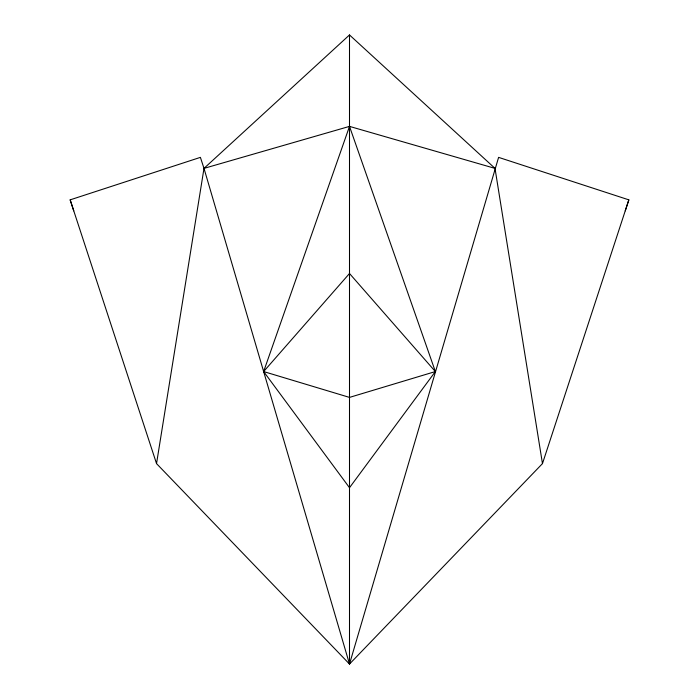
<?xml version="1.0" encoding="UTF-8"?>
<svg xmlns="http://www.w3.org/2000/svg" width="699" height="699" viewBox="0 0 699 699"><rect width="100%" height="100%" fill="white"/><g stroke="black" fill="none" stroke-linecap="round" stroke-linejoin="round"><path stroke-width="1.05" d="M542.468 463.603L495.006 168.38L349.5 34.95L203.994 168.38L349.5 664.05L498.597 157.371L628.838 199.853L542.468 463.603L349.5 664.05L156.532 463.603L203.994 168.38L200.403 157.371L70.162 199.853L73.753 210.853M625.247 210.853L628.838 199.853M203.994 168.38L349.5 126.388L495.006 168.38M70.162 199.853L156.532 463.603M349.5 34.95L349.5 664.05M349.5 126.388L263.637 371.562L349.5 487.71L435.363 371.562L349.5 126.388M349.5 273.501L263.637 371.562L349.5 397.399L435.363 371.562L349.5 273.501"/></g></svg>
